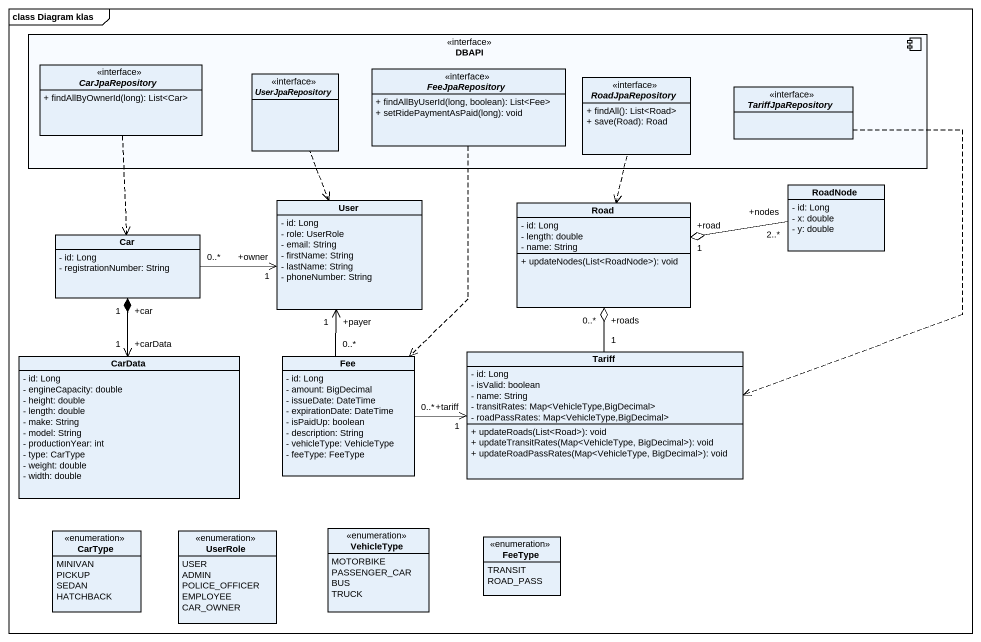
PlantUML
@startuml
mainframe class Diagram klas
hide circle
hide empty members
skinparam classAttributeIconSize 0
component DBAPI <<interface>> {
  interface CarJpaRepository {
    + findAllByOwnerId(long): List<Car>
  }
  interface FeeJpaRepository {
    + findAllByUserId(long, boolean): List<Fee>
    + setRidePaymentAsPaid(long): void
  }
  interface UserJpaRepository
  interface RoadJpaRepository {
    + findAll(): List<Road>
    + save(Road): Road
  }
  interface TariffJpaRepository
}
class RoadNode {
  - id: Long
  - x: double
  - y: double
}
class User {
  - id: Long
  - role: UserRole
  - email: String
  - firstName: String
  - lastName: String
  - phoneNumber: String
}
class Road {
  - id: Long
  - length: double
  - name: String
  + updateNodes(List<RoadNode>): void
}
class Car {
  - id: Long
  - registrationNumber: String
}
class CarData {
  - id: Long
  - engineCapacity: double
  - height: double
  - length: double
  - make: String
  - model: String
  - productionYear: int
  - type: CarType
  - weight: double
  - width: double
}
class Fee {
  - id: Long
  - amount: BigDecimal
  - issueDate: DateTime
  - expirationDate: DateTime
  - isPaidUp: boolean
  - description: String
  - vehicleType: VehicleType
  - feeType: FeeType
}
class Tariff {
  - id: Long
  - isValid: boolean
  - name: String
  - transitRates: Map<VehicleType,BigDecimal>
  - roadPassRates: Map<VehicleType,BigDecimal>
  + updateRoads(List<Road>): void
  + updateTransitRates(Map<VehicleType, BigDecimal>): void
  + updateRoadPassRates(Map<VehicleType, BigDecimal>): void
}
enum CarType {
  MINIVAN
  PICKUP
  SEDAN
  HATCHBACK
}
enum UserRole {
  USER
  ADMIN
  POLICE_OFFICER
  EMPLOYEE
  CAR_OWNER
}
enum VehicleType {
  MOTORBIKE
  PASSENGER_CAR
  BUS
  TRUCK
}
enum FeeType {
  TRANSIT
  ROAD_PASS
}
CarJpaRepository ..> Car
FeeJpaRepository ..> Fee
TariffJpaRepository ..> Tariff
RoadNode "+nodes\n2..*" -left-o "+road\n1" Road
User <.up. UserJpaRepository
Road <.up. RoadJpaRepository
Car "0..*" -right-> "+owner\n1" User
CarData "+carData\n1" <-up-* "+car\n1" Car
Fee "0..*" -up-> "+payer\n1" User
Fee "0..*" -right-> "+tariff\n1" Tariff
Tariff "1" -up-o "+roads\n0..*" Road
@enduml
